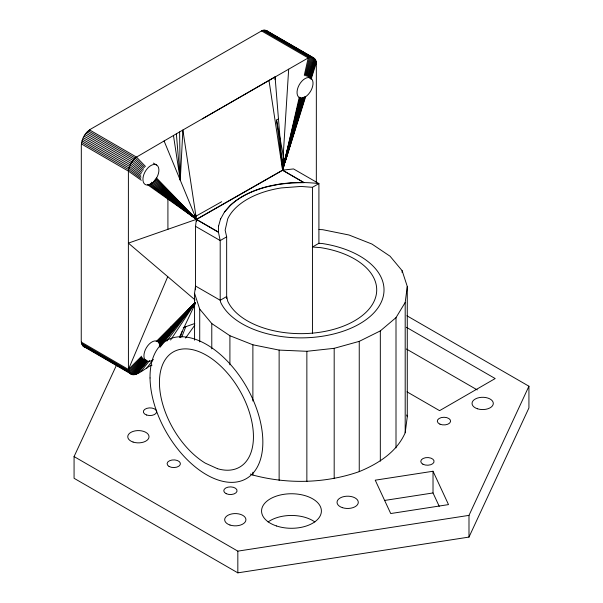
<?xml version="1.0" encoding="UTF-8"?>
<svg xmlns="http://www.w3.org/2000/svg" width="603" height="603" viewBox="0 0 603 603"><rect width="100%" height="100%" fill="white"/><g stroke="black" fill="none" stroke-linecap="round" stroke-linejoin="round"><path stroke-width="0.9" d="M316.334 182.807L316.341 62.606C316.326 58.529 311.781 55.913 308.246 57.933L182.875 130.007L196.427 219.334L195.515 226.321L195.515 289.779M269.051 80.802L282.603 170.136L304.063 182.656L282.603 170.302L196.427 219.5L196.427 221.369L196.427 219.334L164.099 141.004M152.031 365.154C146.959 365.931 131.19 383.101 128.424 369.451L128.379 243.122L196.427 219.334L282.603 170.136L293.548 168.938L318.912 183.583L312.444 187.314L300.927 186.44L281.307 187.925A75.782 43.755 0 0 0 227.723 218.866L225.145 230.188L226.66 236.843L226.66 298.417M312.444 187.314L312.444 333.233M194.565 340.175L194.565 293.322L195.515 286.026L220.201 300.271L226.66 296.548L227.723 301.214A75.782 43.755 0 0 0 354.511 320.834A75.782 43.755 0 0 0 320.54 247.629L312.444 247.019L318.912 243.288L318.912 183.583C301.771 181.578 284.315 182.377 267.536 186.5A82.709 47.75 0 0 0 230.173 205.457L224.482 211.962L220.57 219.055M196.427 219.5L218.422 232.238L218.527 226.08M283.892 166.262L283.983 164.408M283.304 167.43L282.49 166.918L288.671 69.187M282.603 170.302L283.169 159.29L282.619 163.662L283.169 165.486M308.435 76.852L313.666 57.896L266.745 30.753L264.792 30.15L262.524 30.376L90.729 129.095C85.234 132.554 81.571 138.886 81.315 145.376L81.247 340.74C81.111 343.642 82.679 347.192 85.943 347.418M282.528 166.616C284.782 163.865 284.563 160.097 283.418 156.916L284.126 163.481L282.603 170.136L275.074 76.86L202.344 118.889M304.447 182.483L304.063 182.49M282.521 167.642L282.686 165.817M250.328 474.048L252.883 475.051C287.737 484.337 325.123 483.523 359.245 471.621C378.119 463.775 396.721 452.205 405.193 432.743L405.193 302.48L407.281 286.463L402.126 270.687L390.066 256.222L371.938 244.049L348.964 234.997L322.718 229.69L319.025 229.532M405.193 432.743L407.281 416.733L407.281 286.463M299.292 97.143L284.126 163.481M304.289 75.262L308.246 57.933L261.318 30.791M299.827 97.799L283.636 164.498L283.304 158.19M305.073 75.827L309.452 57.519L262.524 30.376M300.626 97.317L284.51 161.883L301.131 97.92M306.075 75.488L310.613 57.3L263.692 30.158M306.776 76.249L311.721 57.293L264.792 30.15M283.372 167.174L282.649 167.385L283.433 167.001L301.839 98.214M307.651 76.498L312.738 57.489M302.706 97.618L283.433 167.001M218.527 226.246L220.57 218.889M303.324 97.641L284.774 162.637L304.063 97.023M308.985 77.802L314.48 58.491L265.817 30.346M309.61 78.149L315.158 59.275L312.731 57.873M180.289 337.688L182.121 331.499M304.651 96.993L282.603 170.136M310.311 78.171L315.701 60.24M305.08 97.136L284.978 162.441L305.698 96.48M310.869 78.352L316.1 61.355M311.02 79.543L316.341 62.606M181.744 337.1L185.777 326.713M167.747 276.664L128.424 369.451L81.33 342.112M282.641 165.674L282.694 164.649M406.897 315.761L528.929 386.214L528.929 407.93L468.991 537.085L237.831 572.85L74.071 478.292L74.071 456.584L116.673 364.777M468.991 537.085L468.991 515.369L528.929 386.214M179.385 337.303L195.048 304.078M282.89 163.632L282.95 160.986M194.565 293.322L199.721 309.098L211.781 323.562L229.909 335.735L252.883 344.788L279.129 350.094L306.859 351.3L334.183 348.323L359.245 341.358L380.327 330.889L396.005 317.63L405.193 302.48M170.581 340.047L194.897 303.445M193.292 307.108L194.859 304.801M129.494 367.905L128.424 369.451L141.637 356.185M185.581 338.057L194.799 325.16M146.725 368.214L152.868 359.923M166.843 341.072L194.777 303.369M140.936 371.561L149.597 360.526M159.999 347.313L195.297 302.578M137.763 373.378L147.841 360.971M159.697 346.371L195.266 302.57L159.019 342.994L159.652 344.351A11.299 6.527 -60 0 1 159.923 346.582M136.512 374.116L147.192 361.107M159.652 345.926L195.266 302.555L159.275 343.589M135.306 374.538L146.695 360.858M159.282 345.745L195.251 302.548L159.403 344.207M134.137 374.757L146.325 360.285M159.591 344.615L195.244 302.533M145.918 359.84L133.037 374.764L129.788 372.88M304.063 182.656L291.837 182.897L279.438 184.247L267.536 186.674A82.709 47.75 0 0 0 230.173 205.631L224.482 211.962M145.029 359.78L132.019 374.569L83.191 346.22M131.092 374.169L144.125 359.622M159.019 342.994L158.71 342.459L195.191 302.487L158.28 342.059M130.286 373.566L143.552 359.049M185.091 314.035L172.458 327.708L170.657 327.15M186.99 311.985L191.415 307.198M142.986 358.446L129.607 372.782L82.505 345.436M153.313 359.478A11.299 6.527 -60 0 1 144.049 354.134A11.299 6.527 -60 0 1 155.928 340.899L157.85 341.66L195.168 302.457L156.162 341.584M142.496 357.745L129.057 371.825L81.963 344.479M157.375 341.321L195.146 302.45M141.72 357.345L128.665 370.709L81.571 343.363M282.129 164.22L276.536 120.05L278.541 118.851M195.048 299.917L128.379 243.122L128.394 171.109C129.117 165.629 132.11 160.451 136.504 157.097L182.875 130.007L180.267 180.169L173.476 135.532M226.66 236.843L220.201 240.567L195.515 226.321M194.581 214.887L195.892 216.206L221.708 201.696M282.325 168.064L283.259 167.626M183.274 327.61L194.792 323.479M433.022 471.245L375.232 480.184L390.721 513.545L448.511 504.605L433.022 471.245L433.022 492.953L439.218 506.301M384.405 500.475L433.022 492.953M74.071 456.584L237.831 551.142L468.991 515.369M318.912 243.288L322.432 243.552A83.093 47.976 0 0 1 383.704 294.076A83.093 47.976 0 0 1 308.163 337.688A83.093 47.976 0 0 1 220.66 302.307L220.201 300.271L220.201 240.567L218.422 232.072L196.427 219.334L147.396 184.578M283.312 165.192L282.581 166.149M406.384 327.286L495.191 378.556L439.587 410.658L407.002 391.844M406.384 348.994L477.267 389.922M165.169 333.64L167.566 335.019M153.335 163.096L156.569 164.973M89.5 129.894L136.504 157.097L145.466 166.451M88.287 130.866L135.298 158.069L144.599 167.393M87.126 131.997L134.13 159.192L143.612 168.35M86.018 133.263L133.022 160.458L143.363 170.061M84.993 134.635L132.004 161.838L142.504 171.214M84.073 136.112L131.077 163.307L141.728 172.443M83.259 137.642L130.263 164.845L141.17 173.822M82.573 139.218L129.577 166.42L140.763 175.345M82.031 140.808L129.034 168.003L141.012 177.131M81.631 142.383L128.635 169.579L140.687 178.428M81.39 143.913L128.394 171.109L141.313 180.274M148.971 184.503L196.427 219.334L156.35 177.81M266.745 30.753L268.237 32.14M150.004 183.975L196.427 219.334L155.891 178.714M151.014 183.448L196.427 219.334L155.122 179.46M151.345 182.212L196.427 219.334L154.391 180.297M153.094 182.189L196.427 219.334L153.712 181.209M157.85 341.66L158.71 342.459M406.708 414.977L407.281 416.733M282.83 161.943L282.973 162.395M195.417 214.412L195.892 216.206M283.448 156.358L276.536 120.05M176.362 133.851L180.267 180.169L179.619 131.929M283.342 156.855L283.357 157.473M275.074 76.86L275.081 79.679M402.126 270.687L402.126 272.564M396.005 317.63L396.005 447.893M380.327 330.889L380.327 461.159M359.245 341.358L359.245 471.621M334.183 348.323L334.183 478.586M306.859 351.3L306.859 481.563M279.129 350.094L279.129 480.357M252.883 344.788L252.883 401.018M252.883 472.239L252.883 475.051M237.831 551.142L237.831 572.85M229.909 335.735L229.909 364.792M211.781 323.562L211.781 348.866M199.721 309.098L199.721 341.893M167.913 199.126L167.913 229.344M268.094 521.964A29.916 17.268 0 0 1 314.864 521.964M217.495 468.682L205.291 463.149A66.473 38.381 60 0 1 164.34 361.107A66.473 38.381 60 0 1 243.175 396.895A66.473 38.381 60 0 1 217.495 468.682M226.185 493.676A6.648 3.837 0 0 0 236.971 491.355A6.648 3.837 0 0 0 228.092 487.126A6.648 3.837 0 0 0 226.185 493.676M169.051 466.443A6.648 3.837 0 0 0 180.176 464.725A6.648 3.837 0 0 0 172.028 460.021A6.648 3.837 0 0 0 169.051 466.443M133.067 442.052A10.635 6.143 0 0 0 149.024 436.73A10.635 6.143 0 0 0 133.067 431.416A10.635 6.143 0 0 0 133.067 442.052M146.672 415.037A6.648 3.837 0 0 0 156.644 411.713A6.648 3.837 0 0 0 146.672 408.389A6.648 3.837 0 0 0 146.672 415.037M439.949 424.165A6.648 3.837 0 0 0 450.547 421.565A6.648 3.837 0 0 0 441.351 417.57A6.648 3.837 0 0 0 439.949 424.165M342.346 507.643A10.635 6.143 0 0 0 358.295 502.329A10.635 6.143 0 0 0 342.346 497.008A10.635 6.143 0 0 0 342.346 507.643M422.869 464.182A6.648 3.837 0 0 0 433.904 462.275A6.648 3.837 0 0 0 425.522 457.715A6.648 3.837 0 0 0 422.869 464.182M229.977 525.032A10.635 6.143 0 0 0 245.926 519.711A10.635 6.143 0 0 0 229.977 514.397A10.635 6.143 0 0 0 229.977 525.032M276.521 525.974A29.916 17.268 0 0 0 321.391 511.02A29.916 17.268 0 0 0 276.521 496.065A29.916 17.268 0 0 0 276.521 525.974M477.35 408.744A10.635 6.143 0 0 0 493.307 403.43A10.635 6.143 0 0 0 477.35 398.108A10.635 6.143 0 0 0 477.35 408.744M305.028 97.068A11.299 6.527 -60 0 0 311.962 79.234A11.299 6.527 -60 0 0 298.108 87.216A11.299 6.527 -60 0 0 305.028 97.068M150.916 183.975A11.299 6.527 -60 0 0 157.835 166.149A11.299 6.527 -60 0 0 143.989 174.139A11.299 6.527 -60 0 0 150.916 183.975M150.041 377.953A79.769 46.054 60 0 0 235.366 482.166A79.769 46.054 60 0 0 233.911 368.523A79.769 46.054 60 0 0 150.041 377.953"/></g></svg>
